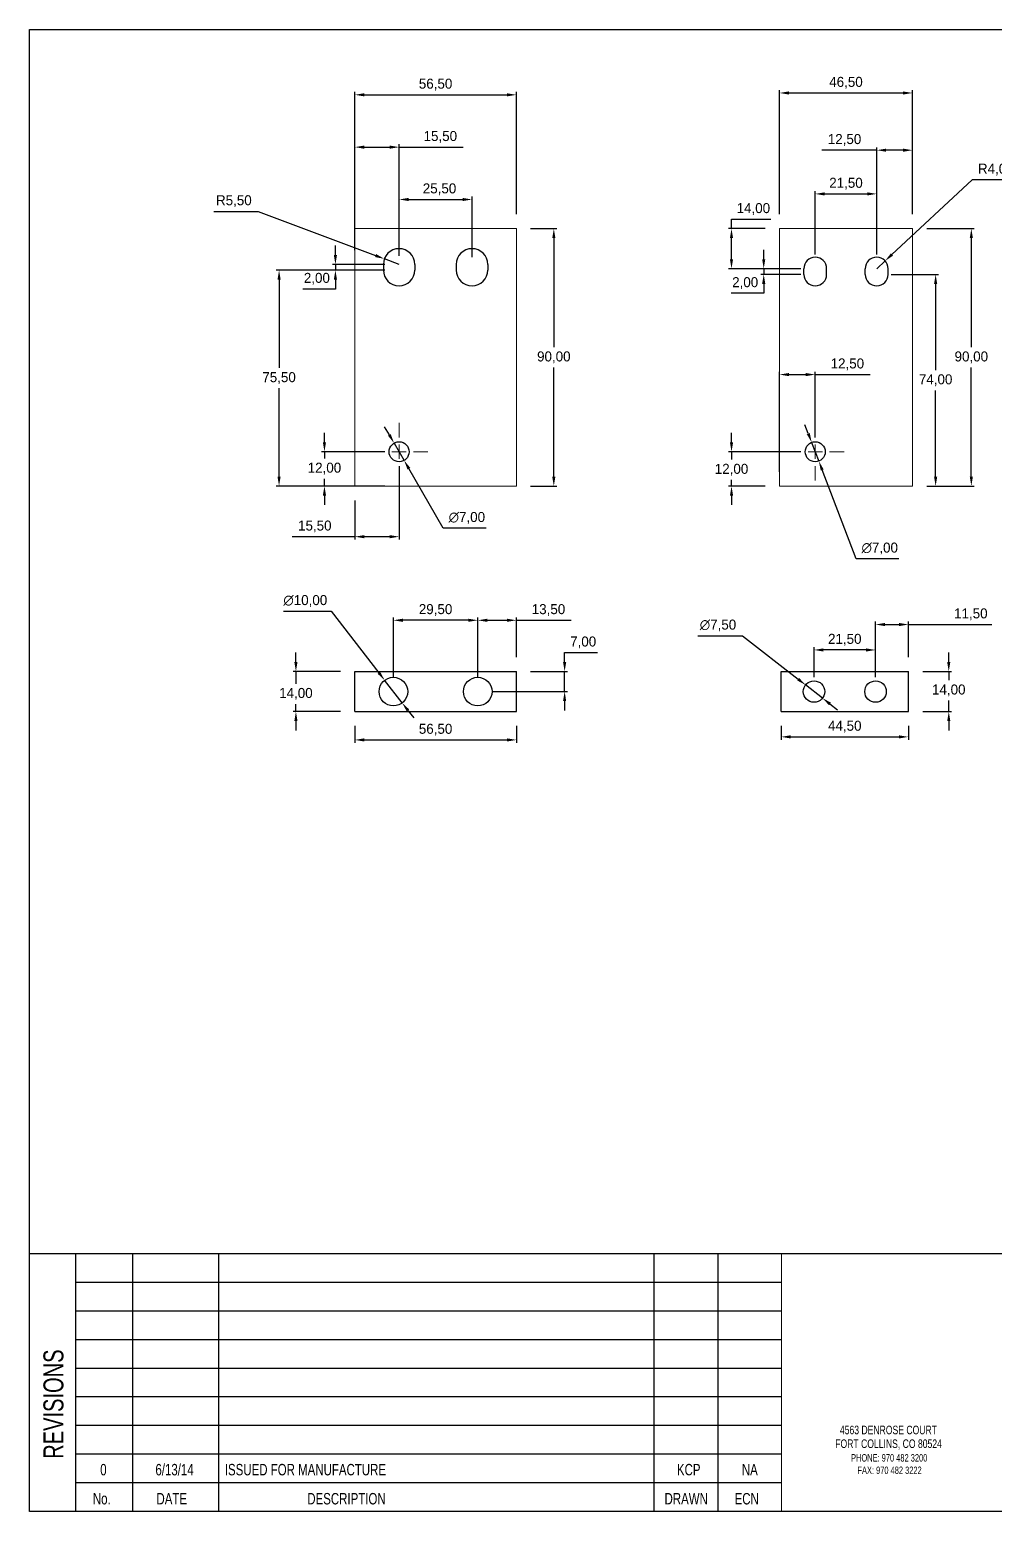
# Model space of a CAD drawing. Header units: millimetres. Extents: x 686 to 6373, y 394 to 4844.
# Drawn here: x 5563 to 5900, y 4326 to 4844 of the extents above; entities that cross this region are included whole.
import ezdxf

# ---------------------------------------------------------------- set-up
doc = ezdxf.new("R2010")
doc.units = ezdxf.units.MM
doc.header["$PDSIZE"] = -1
for name, color, linetype in [('_TRANSLATION', 179, 'Continuous'), ('DEFAULT', 179, 'Continuous'), ('INSIDE', 179, 'Continuous')]:
    doc.layers.add(name, color=color, linetype=linetype)
doc.styles.add('SLDTEXTSTYLE0', font='TXT', dxfattribs={"width": 0.75})
doc.dimstyles.new('ISO-25', dxfattribs={"dimtxt": 2.5, "dimasz": 2.5, "dimexe": 1.25, "dimexo": 0.625, "dimtad": 1, "dimtxsty": 'Standard', "dimcen": 2.5, "dimadec": 0, "dimazin": 0, "dimtfac": 1, "dimtmove": 0, "dimatfit": 3, "dimfxl": 1, "dimarcsym": 0})

# ---------------------------------------------------------------- blocks, each defined once
blk = doc.blocks.new('SW_CENTERMARKSYMBOL_3')
at = {"color": 0, "linetype": 'Continuous', "lineweight": 0}
for p, q in [((0, 5), (0, 10.1)), ((-5, 0), (-10.1, 0)), ((0, 0), (-2.5, 0)), ((0, 0), (0, 2.5)), ((0, 0), (0, -2.5)), ((0, 0), (2.5, 0)), ((5, 0), (10.1, 0)), ((0, -5), (0, -10.1))]:
    blk.add_line(p, q, dxfattribs=at)
blk = doc.blocks.new('*D13')
at = {"color": 0, "lineweight": -2}
for p, q in [((5676.57, 4779.31), (5676.57, 4822.09)), ((5679.87, 4821.09), (5729.76, 4821.09)), ((5733.07, 4779.31), (5733.07, 4822.09))]:
    blk.add_line(p, q, dxfattribs=at)
at = {"color": 0}
for points in [[(5679.87, 4821.64), (5679.87, 4820.54), (5676.57, 4821.09)], [(5729.76, 4821.64), (5729.76, 4820.54), (5733.07, 4821.09)]]:
    blk.add_solid(points, dxfattribs=at)
at = {"layer": 'Defpoints', "color": 0}
for p in [(5733.07, 4821.09), (5676.57, 4774.31), (5733.07, 4774.31)]:
    blk.add_point(p, dxfattribs=at)
at = {"color": 0, "insert": (5704.82, 4824.66), "char_height": 3.5, "attachment_point": 5}
blk.add_mtext('56,50', dxfattribs=at)
blk = doc.blocks.new('*D14')
at = {"color": 0, "lineweight": -2}
for p, q in [((5738.07, 4774.31), (5747.17, 4774.31)), ((5746.17, 4771), (5746.17, 4732.87)), ((5746.17, 4687.61), (5746.17, 4725.74)), ((5738.07, 4684.31), (5747.17, 4684.31))]:
    blk.add_line(p, q, dxfattribs=at)
at = {"color": 0}
for points in [[(5745.62, 4771), (5746.73, 4771), (5746.17, 4774.31)], [(5745.62, 4687.61), (5746.73, 4687.61), (5746.17, 4684.31)]]:
    blk.add_solid(points, dxfattribs=at)
at = {"layer": 'Defpoints', "color": 0}
for p in [(5733.07, 4774.31), (5746.17, 4774.31), (5733.07, 4684.31)]:
    blk.add_point(p, dxfattribs=at)
at = {"color": 0, "insert": (5746.17, 4729.31), "char_height": 3.5, "attachment_point": 5}
blk.add_mtext('90,00', dxfattribs=at)
blk = doc.blocks.new('*D19')
at = {"color": 0, "lineweight": -2}
for p, q in [((5692.07, 4764.81), (5692.07, 4785.5)), ((5695.37, 4784.5), (5714.26, 4784.5)), ((5717.57, 4764.31), (5717.57, 4785.5))]:
    blk.add_line(p, q, dxfattribs=at)
at = {"color": 0}
for points in [[(5695.37, 4785.05), (5695.37, 4783.95), (5692.07, 4784.5)], [(5714.26, 4785.05), (5714.26, 4783.95), (5717.57, 4784.5)]]:
    blk.add_solid(points, dxfattribs=at)
at = {"layer": 'Defpoints', "color": 0}
for p in [(5717.57, 4784.5), (5692.07, 4759.81), (5717.57, 4759.31)]:
    blk.add_point(p, dxfattribs=at)
at = {"color": 0, "insert": (5706.2, 4788.06), "char_height": 3.5, "attachment_point": 5}
blk.add_mtext('25,50', dxfattribs=at)
blk = doc.blocks.new('*D20')
at = {"color": 0, "lineweight": -2}
for p, q in [((5837.6, 4765.31), (5837.6, 4787.45)), ((5840.9, 4786.45), (5855.79, 4786.45)), ((5859.1, 4765.31), (5859.1, 4787.45))]:
    blk.add_line(p, q, dxfattribs=at)
at = {"color": 0}
for points in [[(5840.9, 4787), (5840.9, 4785.9), (5837.6, 4786.45)], [(5855.79, 4787), (5855.79, 4785.9), (5859.1, 4786.45)]]:
    blk.add_solid(points, dxfattribs=at)
at = {"layer": 'Defpoints', "color": 0}
for p in [(5859.1, 4786.45), (5837.6, 4760.31), (5859.1, 4760.31)]:
    blk.add_point(p, dxfattribs=at)
at = {"color": 0, "insert": (5848.35, 4790.01), "char_height": 3.5, "attachment_point": 5}
blk.add_mtext('21,50', dxfattribs=at)
blk = doc.blocks.new('*D21')
at = {"color": 0, "lineweight": -2}
for p, q in [((5876.6, 4774.31), (5893.19, 4774.31)), ((5892.19, 4771), (5892.19, 4732.87)), ((5892.19, 4687.61), (5892.19, 4725.74)), ((5876.6, 4684.31), (5893.19, 4684.31))]:
    blk.add_line(p, q, dxfattribs=at)
at = {"color": 0}
for points in [[(5891.64, 4771), (5892.74, 4771), (5892.19, 4774.31)], [(5891.64, 4687.61), (5892.74, 4687.61), (5892.19, 4684.31)]]:
    blk.add_solid(points, dxfattribs=at)
at = {"layer": 'Defpoints', "color": 0}
for p in [(5871.6, 4774.31), (5871.6, 4684.31), (5892.19, 4684.31)]:
    blk.add_point(p, dxfattribs=at)
at = {"color": 0, "insert": (5892.19, 4729.31), "char_height": 3.5, "attachment_point": 5}
blk.add_mtext('90,00', dxfattribs=at)
blk = doc.blocks.new('*D29')
at = {"color": 0, "lineweight": -2}
for p, q in [((5859.1, 4765.31), (5859.1, 4802.73)), ((5871.6, 4779.31), (5871.6, 4802.73)), ((5859.1, 4801.73), (5839.91, 4801.73)), ((5868.29, 4801.73), (5862.4, 4801.73))]:
    blk.add_line(p, q, dxfattribs=at)
at = {"color": 0}
for points in [[(5862.4, 4802.28), (5862.4, 4801.18), (5859.1, 4801.73)], [(5868.29, 4802.28), (5868.29, 4801.18), (5871.6, 4801.73)]]:
    blk.add_solid(points, dxfattribs=at)
at = {"layer": 'Defpoints', "color": 0}
for p in [(5859.1, 4801.73), (5871.6, 4774.31), (5859.1, 4760.31)]:
    blk.add_point(p, dxfattribs=at)
at = {"color": 0, "insert": (5847.85, 4805.3), "char_height": 3.5, "attachment_point": 5}
blk.add_mtext('12,50', dxfattribs=at)
blk = doc.blocks.new('*D30')
at = {"color": 0, "lineweight": -2}
for p, q in [((5825.1, 4779.31), (5825.1, 4822.73)), ((5871.6, 4779.31), (5871.6, 4822.73)), ((5828.4, 4821.73), (5868.29, 4821.73))]:
    blk.add_line(p, q, dxfattribs=at)
at = {"color": 0}
for points in [[(5828.4, 4822.28), (5828.4, 4821.18), (5825.1, 4821.73)], [(5868.29, 4822.28), (5868.29, 4821.18), (5871.6, 4821.73)]]:
    blk.add_solid(points, dxfattribs=at)
at = {"layer": 'Defpoints', "color": 0}
for p in [(5871.6, 4821.73), (5825.1, 4774.31), (5871.6, 4774.31)]:
    blk.add_point(p, dxfattribs=at)
at = {"color": 0, "insert": (5848.35, 4825.29), "char_height": 3.5, "attachment_point": 5}
blk.add_mtext('46,50', dxfattribs=at)
blk = doc.blocks.new('*D31')
at = {"color": 0, "lineweight": -2}
for p, q in [((5819.58, 4763.61), (5819.58, 4766.91)), ((5832.6, 4760.31), (5818.58, 4760.31)), ((5832.6, 4758.31), (5818.58, 4758.31)), ((5819.58, 4760.31), (5819.58, 4758.31)), ((5819.58, 4751.7), (5808.14, 4751.7)), ((5819.58, 4755), (5819.58, 4751.7))]:
    blk.add_line(p, q, dxfattribs=at)
at = {"color": 0}
for points in [[(5819.03, 4763.61), (5820.14, 4763.61), (5819.58, 4760.31)], [(5819.03, 4755), (5820.14, 4755), (5819.58, 4758.31)]]:
    blk.add_solid(points, dxfattribs=at)
at = {"layer": 'Defpoints', "color": 0}
for p in [(5819.58, 4758.31), (5837.6, 4760.31), (5837.6, 4758.31)]:
    blk.add_point(p, dxfattribs=at)
at = {"color": 0, "insert": (5813.1, 4755.27), "char_height": 3.5, "attachment_point": 5}
blk.add_mtext('2,00', dxfattribs=at)
blk = doc.blocks.new('*D32')
at = {"color": 0, "lineweight": -2}
for p, q in [((5808.31, 4774.31), (5808.31, 4777.61)), ((5808.31, 4777.61), (5822.08, 4777.61)), ((5820.1, 4774.31), (5807.31, 4774.31)), ((5808.31, 4763.61), (5808.31, 4771)), ((5832.6, 4760.31), (5807.31, 4760.31))]:
    blk.add_line(p, q, dxfattribs=at)
at = {"color": 0}
for points in [[(5807.76, 4771), (5808.86, 4771), (5808.31, 4774.31)], [(5807.76, 4763.61), (5808.86, 4763.61), (5808.31, 4760.31)]]:
    blk.add_solid(points, dxfattribs=at)
at = {"layer": 'Defpoints', "color": 0}
for p in [(5808.31, 4774.31), (5825.1, 4774.31), (5837.6, 4760.31)]:
    blk.add_point(p, dxfattribs=at)
at = {"color": 0, "insert": (5815.96, 4781.17), "char_height": 3.5, "attachment_point": 5}
blk.add_mtext('14,00', dxfattribs=at)
blk = doc.blocks.new('*D33')
at = {"color": 0, "lineweight": -2}
for p, q in [((5864.1, 4758.31), (5880.71, 4758.31)), ((5879.71, 4755), (5879.71, 4724.87)), ((5879.71, 4687.61), (5879.71, 4717.74)), ((5876.6, 4684.31), (5880.71, 4684.31))]:
    blk.add_line(p, q, dxfattribs=at)
at = {"color": 0}
for points in [[(5879.16, 4755), (5880.26, 4755), (5879.71, 4758.31)], [(5879.16, 4687.61), (5880.26, 4687.61), (5879.71, 4684.31)]]:
    blk.add_solid(points, dxfattribs=at)
at = {"layer": 'Defpoints', "color": 0}
for p in [(5859.1, 4758.31), (5871.6, 4684.31), (5879.71, 4684.31)]:
    blk.add_point(p, dxfattribs=at)
at = {"color": 0, "insert": (5879.71, 4721.31), "char_height": 3.5, "attachment_point": 5}
blk.add_mtext('74,00', dxfattribs=at)
blk = doc.blocks.new('*D34')
at = {"color": 0, "lineweight": -2}
for p, q in [((5808.32, 4699.61), (5808.32, 4702.91)), ((5832.6, 4696.31), (5807.32, 4696.31)), ((5808.32, 4696.31), (5808.32, 4693.57)), ((5820.1, 4684.31), (5807.32, 4684.31)), ((5808.32, 4684.31), (5808.32, 4686.44)), ((5808.32, 4681), (5808.32, 4677.7))]:
    blk.add_line(p, q, dxfattribs=at)
at = {"color": 0}
for points in [[(5807.77, 4699.61), (5808.87, 4699.61), (5808.32, 4696.31)], [(5807.77, 4681), (5808.87, 4681), (5808.32, 4684.31)]]:
    blk.add_solid(points, dxfattribs=at)
at = {"layer": 'Defpoints', "color": 0}
for p in [(5837.6, 4696.31), (5808.32, 4684.31), (5825.1, 4684.31)]:
    blk.add_point(p, dxfattribs=at)
at = {"color": 0, "insert": (5808.32, 4690.01), "char_height": 3.5, "attachment_point": 5}
blk.add_mtext('12,00', dxfattribs=at)
blk = doc.blocks.new('*D35')
at = {"color": 0, "lineweight": -2}
for p, q in [((5825.1, 4689.31), (5825.1, 4724.29)), ((5837.6, 4701.31), (5837.6, 4724.29)), ((5828.4, 4723.29), (5834.29, 4723.29)), ((5837.6, 4723.29), (5856.78, 4723.29))]:
    blk.add_line(p, q, dxfattribs=at)
at = {"color": 0}
for points in [[(5828.4, 4723.84), (5828.4, 4722.74), (5825.1, 4723.29)], [(5834.29, 4723.84), (5834.29, 4722.74), (5837.6, 4723.29)]]:
    blk.add_solid(points, dxfattribs=at)
at = {"layer": 'Defpoints', "color": 0}
for p in [(5837.6, 4723.29), (5837.6, 4696.31), (5825.1, 4684.31)]:
    blk.add_point(p, dxfattribs=at)
at = {"color": 0, "insert": (5848.84, 4726.86), "char_height": 3.5, "attachment_point": 5}
blk.add_mtext('12,50', dxfattribs=at)
blk = doc.blocks.new('*D36')
at = {"color": 0, "lineweight": -2}
for p, q in [((5676.57, 4766.81), (5676.57, 4803.8)), ((5679.87, 4802.8), (5688.76, 4802.8)), ((5692.07, 4766.81), (5692.07, 4803.8)), ((5692.07, 4802.8), (5714.43, 4802.8))]:
    blk.add_line(p, q, dxfattribs=at)
at = {"color": 0}
for points in [[(5679.87, 4803.35), (5679.87, 4802.24), (5676.57, 4802.8)], [(5688.76, 4803.35), (5688.76, 4802.24), (5692.07, 4802.8)]]:
    blk.add_solid(points, dxfattribs=at)
at = {"layer": 'Defpoints', "color": 0}
for p in [(5676.57, 4802.8), (5676.57, 4761.81), (5692.07, 4761.81)]:
    blk.add_point(p, dxfattribs=at)
at = {"color": 0, "insert": (5706.48, 4806.36), "char_height": 3.5, "attachment_point": 5}
blk.add_mtext('15,50', dxfattribs=at)
blk = doc.blocks.new('*D37')
at = {"color": 0, "lineweight": -2}
for p, q in [((5669.79, 4765.11), (5669.79, 4768.41)), ((5687.07, 4761.81), (5668.79, 4761.81)), ((5669.79, 4761.81), (5669.79, 4759.81)), ((5687.07, 4759.81), (5668.79, 4759.81)), ((5669.79, 4756.5), (5669.79, 4753.2)), ((5669.79, 4753.2), (5658.34, 4753.2))]:
    blk.add_line(p, q, dxfattribs=at)
at = {"color": 0}
for points in [[(5669.24, 4765.11), (5670.34, 4765.11), (5669.79, 4761.81)], [(5669.24, 4756.5), (5670.34, 4756.5), (5669.79, 4759.81)]]:
    blk.add_solid(points, dxfattribs=at)
at = {"layer": 'Defpoints', "color": 0}
for p in [(5692.07, 4761.81), (5669.79, 4759.81), (5692.07, 4759.81)]:
    blk.add_point(p, dxfattribs=at)
at = {"color": 0, "insert": (5663.3, 4756.77), "char_height": 3.5, "attachment_point": 5}
blk.add_mtext('2,00', dxfattribs=at)
blk = doc.blocks.new('*D38')
at = {"color": 0, "lineweight": -2}
for p, q in [((5687.07, 4759.81), (5649.08, 4759.81)), ((5650.08, 4756.5), (5650.08, 4725.62)), ((5650.08, 4687.61), (5650.08, 4718.49)), ((5671.57, 4684.31), (5649.08, 4684.31))]:
    blk.add_line(p, q, dxfattribs=at)
at = {"color": 0}
for points in [[(5649.53, 4756.5), (5650.63, 4756.5), (5650.08, 4759.81)], [(5649.53, 4687.61), (5650.63, 4687.61), (5650.08, 4684.31)]]:
    blk.add_solid(points, dxfattribs=at)
at = {"layer": 'Defpoints', "color": 0}
for p in [(5692.07, 4759.81), (5650.08, 4684.31), (5676.57, 4684.31)]:
    blk.add_point(p, dxfattribs=at)
at = {"color": 0, "insert": (5650.08, 4722.06), "char_height": 3.5, "attachment_point": 5}
blk.add_mtext('75,50', dxfattribs=at)
blk = doc.blocks.new('*D39')
at = {"color": 0, "lineweight": -2}
for p, q in [((5627.27, 4780.34), (5642.79, 4780.34)), ((5642.79, 4780.34), (5683.83, 4764.9)), ((5692.07, 4761.81), (5686.92, 4763.74))]:
    blk.add_line(p, q, dxfattribs=at)
at = {"color": 0}
blk.add_solid([(5684.02, 4765.42), (5683.63, 4764.39), (5686.92, 4763.74)], dxfattribs=at)
at = {"layer": 'Defpoints', "color": 0}
for p in [(5686.92, 4763.74), (5692.07, 4761.81)]:
    blk.add_point(p, dxfattribs=at)
at = {"color": 0, "insert": (5634.27, 4783.91), "char_height": 3.5, "attachment_point": 5}
blk.add_mtext('R5,50', dxfattribs=at)
blk = doc.blocks.new('*D40')
at = {"color": 0, "lineweight": -2}
for p, q in [((5892.51, 4791.39), (5864.44, 4765.28)), ((5907.46, 4791.39), (5892.51, 4791.39)), ((5859.1, 4760.31), (5862.03, 4763.03))]:
    blk.add_line(p, q, dxfattribs=at)
at = {"color": 0}
blk.add_solid([(5864.07, 4765.68), (5864.82, 4764.88), (5862.03, 4763.03)], dxfattribs=at)
at = {"layer": 'Defpoints', "color": 0}
for p in [(5862.03, 4763.03), (5859.1, 4760.31)]:
    blk.add_point(p, dxfattribs=at)
at = {"color": 0, "insert": (5900.75, 4794.95), "char_height": 3.5, "attachment_point": 5}
blk.add_mtext('R4,00', dxfattribs=at)
blk = doc.blocks.new('*D42')
at = {"color": 0, "lineweight": -2}
for p, q in [((5665.95, 4699.61), (5665.95, 4702.91)), ((5687.07, 4696.31), (5664.95, 4696.31)), ((5665.95, 4696.31), (5665.95, 4693.99)), ((5687.07, 4684.31), (5664.95, 4684.31)), ((5665.95, 4684.31), (5665.95, 4686.86)), ((5665.95, 4681), (5665.95, 4677.7))]:
    blk.add_line(p, q, dxfattribs=at)
at = {"color": 0}
for points in [[(5665.4, 4699.61), (5666.5, 4699.61), (5665.95, 4696.31)], [(5665.4, 4681), (5666.5, 4681), (5665.95, 4684.31)]]:
    blk.add_solid(points, dxfattribs=at)
at = {"layer": 'Defpoints', "color": 0}
for p in [(5692.07, 4696.31), (5665.95, 4684.31), (5692.07, 4684.31)]:
    blk.add_point(p, dxfattribs=at)
at = {"color": 0, "insert": (5665.95, 4690.42), "char_height": 3.5, "attachment_point": 5}
blk.add_mtext('12,00', dxfattribs=at)
blk = doc.blocks.new('*D43')
at = {"color": 0, "lineweight": -2}
for p, q in [((5692.07, 4691.31), (5692.07, 4665.62)), ((5676.57, 4679.31), (5676.57, 4665.62)), ((5676.57, 4666.62), (5654.64, 4666.62)), ((5688.76, 4666.62), (5679.87, 4666.62))]:
    blk.add_line(p, q, dxfattribs=at)
at = {"color": 0}
for points in [[(5679.87, 4667.17), (5679.87, 4666.07), (5676.57, 4666.62)], [(5688.76, 4667.17), (5688.76, 4666.07), (5692.07, 4666.62)]]:
    blk.add_solid(points, dxfattribs=at)
at = {"layer": 'Defpoints', "color": 0}
for p in [(5692.07, 4696.31), (5676.57, 4684.31), (5676.57, 4666.62)]:
    blk.add_point(p, dxfattribs=at)
at = {"color": 0, "insert": (5662.58, 4670.19), "char_height": 3.5, "attachment_point": 5}
blk.add_mtext('15,50', dxfattribs=at)
blk = doc.blocks.new('*D44')
at = {"color": 0, "lineweight": -2}
for p, q in [((5688.66, 4702.19), (5687, 4705.05)), ((5690.31, 4699.33), (5693.82, 4693.28)), ((5707.53, 4669.6), (5695.47, 4690.42)), ((5722.47, 4669.6), (5707.53, 4669.6))]:
    blk.add_line(p, q, dxfattribs=at)
at = {"color": 0}
for points in [[(5689.13, 4702.47), (5688.18, 4701.92), (5690.31, 4699.33)], [(5695.95, 4690.69), (5695, 4690.14), (5693.82, 4693.28)]]:
    blk.add_solid(points, dxfattribs=at)
at = {"layer": 'Defpoints', "color": 0}
for p in [(5690.31, 4699.33), (5693.82, 4693.28)]:
    blk.add_point(p, dxfattribs=at)
at = {"color": 0, "insert": (5715.76, 4673.17), "char_height": 3.5, "attachment_point": 5}
blk.add_mtext('∅7,00', dxfattribs=at)
blk = doc.blocks.new('*D45')
at = {"color": 0, "lineweight": -2}
for p, q in [((5835.16, 4702.66), (5833.98, 4705.74)), ((5836.34, 4699.57), (5838.85, 4693.04)), ((5851.93, 4658.91), (5840.03, 4689.95)), ((5866.87, 4658.91), (5851.93, 4658.91))]:
    blk.add_line(p, q, dxfattribs=at)
at = {"color": 0}
for points in [[(5835.68, 4702.85), (5834.65, 4702.46), (5836.34, 4699.57)], [(5840.54, 4690.15), (5839.52, 4689.76), (5838.85, 4693.04)]]:
    blk.add_solid(points, dxfattribs=at)
at = {"layer": 'Defpoints', "color": 0}
for p in [(5836.34, 4699.57), (5838.85, 4693.04)]:
    blk.add_point(p, dxfattribs=at)
at = {"color": 0, "insert": (5860.16, 4662.48), "char_height": 3.5, "attachment_point": 5}
blk.add_mtext('∅7,00', dxfattribs=at)
blk = doc.blocks.new('*D47')
at = {"color": 0, "lineweight": -2}
for p, q in [((5651.67, 4640.56), (5668.36, 4640.56)), ((5668.36, 4640.56), (5684.99, 4619.05)), ((5693.12, 4608.52), (5687.01, 4616.43)), ((5695.14, 4605.91), (5697.16, 4603.29))]:
    blk.add_line(p, q, dxfattribs=at)
at = {"color": 0}
for points in [[(5685.42, 4619.38), (5684.55, 4618.71), (5687.01, 4616.43)], [(5695.58, 4606.24), (5694.71, 4605.57), (5693.12, 4608.52)]]:
    blk.add_solid(points, dxfattribs=at)
at = {"layer": 'Defpoints', "color": 0}
for p in [(5687.01, 4616.43), (5693.12, 4608.52)]:
    blk.add_point(p, dxfattribs=at)
at = {"color": 0, "insert": (5659.26, 4644.13), "char_height": 3.5, "attachment_point": 5}
blk.add_mtext('∅10,00', dxfattribs=at)
blk = doc.blocks.new('*D48')
at = {"color": 0, "lineweight": -2}
for p, q in [((5796.59, 4631.99), (5812.11, 4631.99)), ((5812.11, 4631.99), (5831.62, 4616.81)), ((5840.14, 4610.17), (5834.22, 4614.78)), ((5842.75, 4608.15), (5845.35, 4606.12))]:
    blk.add_line(p, q, dxfattribs=at)
at = {"color": 0}
for points in [[(5831.96, 4617.24), (5831.28, 4616.37), (5834.22, 4614.78)], [(5843.09, 4608.58), (5842.41, 4607.71), (5840.14, 4610.17)]]:
    blk.add_solid(points, dxfattribs=at)
at = {"layer": 'Defpoints', "color": 0}
for p in [(5834.22, 4614.78), (5840.14, 4610.17)]:
    blk.add_point(p, dxfattribs=at)
at = {"color": 0, "insert": (5803.59, 4635.56), "char_height": 3.5, "attachment_point": 5}
blk.add_mtext('∅7,50', dxfattribs=at)
blk = doc.blocks.new('*D49')
at = {"color": 0, "lineweight": -2}
for p, q in [((5655.97, 4622.78), (5655.97, 4626.08)), ((5671.57, 4619.48), (5654.97, 4619.48)), ((5655.97, 4619.48), (5655.97, 4615.23)), ((5671.57, 4605.48), (5654.97, 4605.48)), ((5655.97, 4605.48), (5655.97, 4608.09)), ((5655.97, 4602.17), (5655.97, 4598.87))]:
    blk.add_line(p, q, dxfattribs=at)
at = {"color": 0}
for points in [[(5655.42, 4622.78), (5656.52, 4622.78), (5655.97, 4619.48)], [(5655.42, 4602.17), (5656.52, 4602.17), (5655.97, 4605.48)]]:
    blk.add_solid(points, dxfattribs=at)
at = {"layer": 'Defpoints', "color": 0}
for p in [(5676.57, 4619.48), (5655.97, 4605.48), (5676.57, 4605.48)]:
    blk.add_point(p, dxfattribs=at)
at = {"color": 0, "insert": (5655.97, 4611.66), "char_height": 3.5, "attachment_point": 5}
blk.add_mtext('14,00', dxfattribs=at)
blk = doc.blocks.new('*D50')
at = {"color": 0, "lineweight": -2}
for p, q in [((5749.95, 4622.78), (5749.95, 4626.08)), ((5749.95, 4626.08), (5761.4, 4626.08)), ((5738.07, 4619.48), (5750.95, 4619.48)), ((5749.95, 4612.48), (5749.95, 4619.48)), ((5724.57, 4612.48), (5750.95, 4612.48)), ((5749.95, 4609.17), (5749.95, 4605.87))]:
    blk.add_line(p, q, dxfattribs=at)
at = {"color": 0}
for points in [[(5749.4, 4622.78), (5750.5, 4622.78), (5749.95, 4619.48)], [(5749.4, 4609.17), (5750.5, 4609.17), (5749.95, 4612.48)]]:
    blk.add_solid(points, dxfattribs=at)
at = {"layer": 'Defpoints', "color": 0}
for p in [(5733.07, 4619.48), (5749.95, 4619.48), (5719.57, 4612.48)]:
    blk.add_point(p, dxfattribs=at)
at = {"color": 0, "insert": (5756.44, 4629.65), "char_height": 3.5, "attachment_point": 5}
blk.add_mtext('7,00', dxfattribs=at)
blk = doc.blocks.new('*D51')
at = {"color": 0, "lineweight": -2}
for p, q in [((5690.07, 4617.48), (5690.07, 4638.4)), ((5716.26, 4637.4), (5693.37, 4637.4)), ((5719.57, 4617.48), (5719.57, 4638.4))]:
    blk.add_line(p, q, dxfattribs=at)
at = {"color": 0}
for points in [[(5693.37, 4637.95), (5693.37, 4636.85), (5690.07, 4637.4)], [(5716.26, 4637.95), (5716.26, 4636.85), (5719.57, 4637.4)]]:
    blk.add_solid(points, dxfattribs=at)
at = {"layer": 'Defpoints', "color": 0}
for p in [(5690.07, 4637.4), (5690.07, 4612.48), (5719.57, 4612.48)]:
    blk.add_point(p, dxfattribs=at)
at = {"color": 0, "insert": (5704.82, 4640.97), "char_height": 3.5, "attachment_point": 5}
blk.add_mtext('29,50', dxfattribs=at)
blk = doc.blocks.new('*D52')
at = {"color": 0, "lineweight": -2}
for p, q in [((5719.57, 4617.48), (5719.57, 4638.39)), ((5722.87, 4637.39), (5729.76, 4637.39)), ((5733.07, 4624.48), (5733.07, 4638.39)), ((5733.07, 4637.39), (5752.25, 4637.39))]:
    blk.add_line(p, q, dxfattribs=at)
at = {"color": 0}
for points in [[(5722.87, 4637.94), (5722.87, 4636.84), (5719.57, 4637.39)], [(5729.76, 4637.94), (5729.76, 4636.84), (5733.07, 4637.39)]]:
    blk.add_solid(points, dxfattribs=at)
at = {"layer": 'Defpoints', "color": 0}
for p in [(5733.07, 4637.39), (5733.07, 4619.48), (5719.57, 4612.48)]:
    blk.add_point(p, dxfattribs=at)
at = {"color": 0, "insert": (5744.31, 4640.96), "char_height": 3.5, "attachment_point": 5}
blk.add_mtext('13,50', dxfattribs=at)
blk = doc.blocks.new('*D53')
at = {"color": 0, "lineweight": -2}
for p, q in [((5676.57, 4600.48), (5676.57, 4594.57)), ((5733.07, 4600.48), (5733.07, 4594.57)), ((5679.87, 4595.57), (5729.76, 4595.57))]:
    blk.add_line(p, q, dxfattribs=at)
at = {"color": 0}
for points in [[(5679.87, 4596.12), (5679.87, 4595.02), (5676.57, 4595.57)], [(5729.76, 4596.12), (5729.76, 4595.02), (5733.07, 4595.57)]]:
    blk.add_solid(points, dxfattribs=at)
at = {"layer": 'Defpoints', "color": 0}
for p in [(5676.57, 4605.48), (5733.07, 4605.48), (5733.07, 4595.57)]:
    blk.add_point(p, dxfattribs=at)
at = {"color": 0, "insert": (5704.82, 4599.13), "char_height": 3.5, "attachment_point": 5}
blk.add_mtext('56,50', dxfattribs=at)
blk = doc.blocks.new('*D54')
at = {"color": 0, "lineweight": -2}
for p, q in [((5825.68, 4600.48), (5825.68, 4595.63)), ((5870.18, 4600.48), (5870.18, 4595.63)), ((5828.98, 4596.63), (5866.88, 4596.63))]:
    blk.add_line(p, q, dxfattribs=at)
at = {"color": 0}
for points in [[(5828.98, 4597.18), (5828.98, 4596.08), (5825.68, 4596.63)], [(5866.88, 4597.18), (5866.88, 4596.08), (5870.18, 4596.63)]]:
    blk.add_solid(points, dxfattribs=at)
at = {"layer": 'Defpoints', "color": 0}
for p in [(5825.68, 4605.48), (5870.18, 4605.48), (5870.18, 4596.63)]:
    blk.add_point(p, dxfattribs=at)
at = {"color": 0, "insert": (5847.93, 4600.2), "char_height": 3.5, "attachment_point": 5}
blk.add_mtext('44,50', dxfattribs=at)
blk = doc.blocks.new('*D55')
at = {"color": 0, "lineweight": -2}
for p, q in [((5837.18, 4617.48), (5837.18, 4628.02)), ((5855.38, 4627.02), (5840.48, 4627.02)), ((5858.68, 4617.48), (5858.68, 4628.02))]:
    blk.add_line(p, q, dxfattribs=at)
at = {"color": 0}
for points in [[(5840.48, 4627.57), (5840.48, 4626.46), (5837.18, 4627.02)], [(5855.38, 4627.57), (5855.38, 4626.46), (5858.68, 4627.02)]]:
    blk.add_solid(points, dxfattribs=at)
at = {"layer": 'Defpoints', "color": 0}
for p in [(5837.18, 4627.02), (5837.18, 4612.48), (5858.68, 4612.48)]:
    blk.add_point(p, dxfattribs=at)
at = {"color": 0, "insert": (5847.93, 4630.58), "char_height": 3.5, "attachment_point": 5}
blk.add_mtext('21,50', dxfattribs=at)
blk = doc.blocks.new('*D56')
at = {"color": 0, "lineweight": -2}
for p, q in [((5858.68, 4617.48), (5858.68, 4636.91)), ((5870.18, 4624.48), (5870.18, 4636.91)), ((5861.98, 4635.91), (5866.88, 4635.91)), ((5870.18, 4635.91), (5899.38, 4635.91))]:
    blk.add_line(p, q, dxfattribs=at)
at = {"color": 0}
for points in [[(5861.98, 4636.46), (5861.98, 4635.36), (5858.68, 4635.91)], [(5866.88, 4636.46), (5866.88, 4635.36), (5870.18, 4635.91)]]:
    blk.add_solid(points, dxfattribs=at)
at = {"layer": 'Defpoints', "color": 0}
for p in [(5858.68, 4635.91), (5870.18, 4619.48), (5858.68, 4612.48)]:
    blk.add_point(p, dxfattribs=at)
at = {"color": 0, "insert": (5892.02, 4639.48), "char_height": 3.5, "attachment_point": 5}
blk.add_mtext('11,50', dxfattribs=at)
blk = doc.blocks.new('*D57')
at = {"color": 0, "lineweight": -2}
for p, q in [((5884.3, 4622.78), (5884.3, 4626.08)), ((5875.18, 4619.48), (5885.3, 4619.48)), ((5884.3, 4619.48), (5884.3, 4616.43)), ((5875.18, 4605.48), (5885.3, 4605.48)), ((5884.3, 4605.48), (5884.3, 4609.3)), ((5884.3, 4602.17), (5884.3, 4598.87))]:
    blk.add_line(p, q, dxfattribs=at)
at = {"color": 0}
for points in [[(5883.75, 4622.78), (5884.85, 4622.78), (5884.3, 4619.48)], [(5883.75, 4602.17), (5884.85, 4602.17), (5884.3, 4605.48)]]:
    blk.add_solid(points, dxfattribs=at)
at = {"layer": 'Defpoints', "color": 0}
for p in [(5870.18, 4619.48), (5870.18, 4605.48), (5884.3, 4605.48)]:
    blk.add_point(p, dxfattribs=at)
at = {"color": 0, "insert": (5884.3, 4612.87), "char_height": 3.5, "attachment_point": 5}
blk.add_mtext('14,00', dxfattribs=at)

msp = doc.modelspace()

# ---------------------------------------------------------------- linework, layer by layer
at = {"color": 179, "linetype": 'Continuous', "lineweight": 30}
for p, q in [((5562.841, 4843.879), (6372.841, 4843.879)), ((5562.841, 4325.879), (5562.841, 4843.879)), ((6372.841, 4415.879), (5562.841, 4415.879)), ((6372.841, 4325.879), (5562.841, 4325.879))]:
    msp.add_line(p, q, dxfattribs=at)
at = {"color": 7, "linetype": 'Continuous', "lineweight": 15}
for p, q in [((5676.565, 4684.305), (5676.565, 4774.305)), ((5733.065, 4774.305), (5676.565, 4774.305)), ((5733.065, 4684.305), (5733.065, 4774.305)), ((5871.596, 4774.305), (5825.096, 4774.305)), ((5825.096, 4684.305), (5825.096, 4774.305)), ((5871.596, 4684.305), (5871.596, 4774.305)), ((5733.065, 4684.305), (5676.565, 4684.305)), ((5871.596, 4684.305), (5825.096, 4684.305))]:
    msp.add_line(p, q, dxfattribs=at)
for p, q in [((5686.565, 4761.805), (5686.565, 4759.805)), ((5697.565, 4761.805), (5697.565, 4759.805)), ((5712.065, 4761.805), (5712.065, 4759.805)), ((5723.065, 4761.805), (5723.065, 4759.805)), ((5833.596, 4758.305), (5833.596, 4760.305)), ((5841.596, 4758.305), (5841.596, 4760.305)), ((5855.096, 4758.305), (5855.096, 4760.305)), ((5863.096, 4758.305), (5863.096, 4760.305)), ((5676.565, 4605.477), (5676.565, 4619.477)), ((5676.565, 4619.477), (5733.065, 4619.477)), ((5733.065, 4605.477), (5733.065, 4619.477)), ((5825.682, 4605.477), (5825.682, 4619.477)), ((5825.682, 4619.477), (5870.182, 4619.477)), ((5870.182, 4605.477), (5870.182, 4619.477)), ((5676.565, 4605.477), (5733.065, 4605.477)), ((5825.682, 4605.477), (5870.182, 4605.477))]:
    msp.add_line(p, q)
for centre, radius in [((5692.065, 4696.305), 3.5), ((5837.596, 4696.305), 3.5), ((5690.065, 4612.477), 5), ((5719.565, 4612.477), 5), ((5837.182, 4612.477), 3.75), ((5858.682, 4612.477), 3.75)]:
    msp.add_circle(centre, radius)
for centre, radius, start, end in [((5692.065, 4761.805), 5.5, 0, 180), ((5717.565, 4761.805), 5.5, 0, 180), ((5837.596, 4760.305), 4, 0, 180), ((5859.096, 4760.305), 4, 0, 180), ((5692.065, 4759.805), 5.5, 180, 0), ((5717.565, 4759.805), 5.5, 180, 0), ((5837.596, 4758.305), 4, 180, 0), ((5859.096, 4758.305), 4, 180, 0)]:
    msp.add_arc(centre, radius, start, end)
at = {"layer": '_TRANSLATION', "color": 179, "linetype": 'Continuous'}
msp.add_line((5825.841, 4355.879), (5578.841, 4355.879), dxfattribs=at)
at = {"layer": 'INSIDE', "color": 179, "linetype": 'Continuous'}
for p, q in [((5578.841, 4415.879), (5578.841, 4325.879)), ((5598.841, 4415.879), (5598.841, 4325.879)), ((5628.841, 4415.879), (5628.841, 4325.879)), ((5781.171, 4415.879), (5781.171, 4325.879)), ((5803.505, 4415.879), (5803.505, 4325.879)), ((5825.841, 4405.879), (5578.841, 4405.879)), ((5825.841, 4395.879), (5578.841, 4395.879)), ((5825.841, 4385.879), (5578.841, 4385.879)), ((5825.841, 4375.879), (5578.841, 4375.879)), ((5825.841, 4365.879), (5578.841, 4365.879)), ((5825.841, 4345.879), (5578.841, 4345.879)), ((5825.841, 4335.879), (5578.841, 4335.879))]:
    msp.add_line(p, q, dxfattribs=at)
at = {"layer": 'INSIDE', "color": 179, "linetype": 'Continuous', "lineweight": 15}
msp.add_line((5825.841, 4415.879), (5825.841, 4325.879), dxfattribs=at)

# ---------------------------------------------------------------- block references
at = {"color": 7, "linetype": 'Continuous', "lineweight": 0, "rotation": 270}
for p in [(5692.065, 4696.305), (5837.596, 4696.305)]:
    msp.add_blockref('SW_CENTERMARKSYMBOL_3', p, dxfattribs=at)

# ---------------------------------------------------------------- texts
at = {"color": 179, "linetype": 'Continuous', "lineweight": 0, "insert": (5567.667, 4344.251), "char_height": 7, "attachment_point": 1, "rotation": 90, "style": 'SLDTEXTSTYLE0'}
msp.add_mtext('REVISIONS', dxfattribs=at)
at = {"color": 179, "linetype": 'Continuous', "lineweight": 0, "style": 'SLDTEXTSTYLE0'}
for s, insert, char_height, attachment_point in [('4563 DENROSE COURT', (5863.201, 4355.834), 3, 2), ('FORT COLLINS, CO 80524', (5863.245, 4351.033), 3, 2), ('6/13/14', (5613.527, 4342.464), 4, 2), ('ISSUED FOR MANUFACTURE', (5631.107, 4342.464), 4, 1), ('PHONE: 970 482 3200', (5863.464, 4345.887), 2.6, 2), ('FAX: 970 482 3222', (5863.593, 4341.541), 2.6, 2), ('No.', (5584.958, 4332.302), 4, 1), ('DATE', (5607.205, 4332.302), 4, 1), ('DESCRIPTION', (5659.949, 4332.302), 4, 1), ('DRAWN', (5792.471, 4332.302), 4, 2), ('ECN', (5809.404, 4332.302), 4, 1)]:
    msp.add_mtext(s, dxfattribs=dict(at, insert=insert, char_height=char_height, attachment_point=attachment_point))
at = {"layer": 'DEFAULT', "char_height": 4, "attachment_point": 2, "style": 'SLDTEXTSTYLE0'}
for s, insert in [('0', (5588.652, 4342.464)), ('KCP', (5793.353, 4342.464)), ('NA', (5814.713, 4342.464))]:
    msp.add_mtext(s, dxfattribs=dict(at, insert=insert))

# ---------------------------------------------------------------- dimensions: what is measured, and where the dimension line sits
for base, p1, p2, picture, middle in [((5733.065, 4821.093), (5676.565, 4774.305), (5733.065, 4774.305), '*D13', (5704.815, 4821.093)), ((5676.565, 4802.795), (5692.065, 4761.805), (5676.565, 4761.805), '*D36', (5706.484, 4802.795)), ((5717.565, 4784.497), (5692.065, 4759.805), (5717.565, 4759.305), '*D19', (5706.198, 4784.497)), ((5676.565, 4666.62), (5692.065, 4696.305), (5676.565, 4684.305), '*D43', (5662.58, 4666.62)), ((5690.065, 4637.403), (5719.565, 4612.477), (5690.065, 4612.477), '*D51', (5704.815, 4637.403)), ((5858.682, 4635.914), (5870.182, 4619.477), (5858.682, 4612.477), '*D56', (5892.023, 4635.914)), ((5733.065, 4595.566), (5676.565, 4605.477), (5733.065, 4605.477), '*D53', (5704.815, 4595.566))]:
    dim = msp.add_linear_dim(base=base, p1=p1, p2=p2, dimstyle='ISO-25', override={"dimtxt": 3.5, "dimasz": 3.302, "dimexe": 1, "dimexo": 5, "dimgap": 1.524, "dimtih": 1, "dimtoh": 1, "dimzin": 0, "dimadec": 2, "dimtzin": 0})
    dim.commit()
    dim.dimension.update_dxf_attribs({"geometry": picture, "text_midpoint": middle, "dimtype": 160})
for base, p1, p2, picture, middle in [((5871.596, 4821.726), (5825.096, 4774.305), (5871.596, 4774.305), '*D30', (5848.346, 4825.292)), ((5859.096, 4801.73), (5871.596, 4774.305), (5859.096, 4760.305), '*D29', (5847.854, 4805.295)), ((5859.096, 4786.446), (5837.596, 4760.305), (5859.096, 4760.305), '*D20', (5848.346, 4790.012)), ((5837.596, 4723.29), (5825.096, 4684.305), (5837.596, 4696.305), '*D35', (5848.839, 4726.855)), ((5733.065, 4637.393), (5719.565, 4612.477), (5733.065, 4619.477), '*D52', (5744.308, 4640.959)), ((5837.182, 4627.015), (5858.682, 4612.477), (5837.182, 4612.477), '*D55', (5847.932, 4630.581)), ((5870.182, 4596.63), (5825.682, 4605.477), (5870.182, 4605.477), '*D54', (5847.932, 4600.195))]:
    dim = msp.add_linear_dim(base=base, p1=p1, p2=p2, dimstyle='ISO-25', override={"dimtxt": 3.5, "dimasz": 3.302, "dimexe": 1, "dimexo": 5, "dimgap": 1.524, "dimtih": 1, "dimtoh": 1, "dimzin": 0, "dimadec": 2, "dimtzin": 0})
    dim.commit()
    dim.dimension.update_dxf_attribs({"geometry": picture, "text_midpoint": middle})
for center, mpoint, picture, middle in [((5859.096, 4760.305), (5862.025, 4763.029), '*D40', (5900.747, 4791.386)), ((5692.065, 4761.805), (5686.918, 4763.742), '*D39', (5634.269, 4780.341))]:
    dim = msp.add_radius_dim(center=center, mpoint=mpoint, dimstyle='ISO-25', override={"dimtxt": 3.5, "dimasz": 3.302, "dimexe": 1, "dimexo": 5, "dimgap": 1.524, "dimtih": 1, "dimtoh": 1, "dimzin": 0, "dimadec": 2, "dimtzin": 0})
    dim.commit()
    dim.dimension.update_dxf_attribs({"geometry": picture, "text_midpoint": middle, "dimtype": 164})
for base, p1, p2, picture, middle in [((5808.308, 4774.305), (5837.596, 4760.305), (5825.096, 4774.305), '*D32', (5815.957, 4781.173)), ((5892.192, 4684.305), (5871.596, 4774.305), (5871.596, 4684.305), '*D21', (5892.192, 4729.305)), ((5819.585, 4758.305), (5837.596, 4760.305), (5837.596, 4758.305), '*D31', (5813.102, 4755.267)), ((5879.711, 4684.305), (5859.096, 4758.305), (5871.596, 4684.305), '*D33', (5879.711, 4721.305)), ((5749.954, 4619.477), (5719.565, 4612.477), (5733.065, 4619.477), '*D50', (5756.437, 4629.646))]:
    dim = msp.add_linear_dim(base=base, p1=p1, p2=p2, angle=90, dimstyle='ISO-25', override={"dimtxt": 3.5, "dimasz": 3.302, "dimexe": 1, "dimexo": 5, "dimgap": 1.524, "dimtih": 1, "dimtoh": 1, "dimzin": 0, "dimadec": 2, "dimtzin": 0})
    dim.commit()
    dim.dimension.update_dxf_attribs({"geometry": picture, "text_midpoint": middle})
for base, p1, p2, picture, middle in [((5746.175, 4774.305), (5733.065, 4684.305), (5733.065, 4774.305), '*D14', (5746.175, 4729.305)), ((5669.785, 4759.805), (5692.065, 4761.805), (5692.065, 4759.805), '*D37', (5663.303, 4753.201)), ((5650.084, 4684.305), (5692.065, 4759.805), (5676.565, 4684.305), '*D38', (5650.084, 4722.055)), ((5665.945, 4684.305), (5692.065, 4696.305), (5692.065, 4684.305), '*D42', (5665.945, 4690.425)), ((5808.32, 4684.305), (5837.596, 4696.305), (5825.096, 4684.305), '*D34', (5808.32, 4690.008)), ((5655.971, 4605.477), (5676.565, 4619.477), (5676.565, 4605.477), '*D49', (5655.971, 4611.661)), ((5884.3, 4605.477), (5870.182, 4619.477), (5870.182, 4605.477), '*D57', (5884.3, 4612.867))]:
    dim = msp.add_linear_dim(base=base, p1=p1, p2=p2, angle=90, dimstyle='ISO-25', override={"dimtxt": 3.5, "dimasz": 3.302, "dimexe": 1, "dimexo": 5, "dimgap": 1.524, "dimtih": 1, "dimtoh": 1, "dimzin": 0, "dimadec": 2, "dimtzin": 0})
    dim.commit()
    dim.dimension.update_dxf_attribs({"geometry": picture, "text_midpoint": middle, "dimtype": 160})
for p1, p2, override, picture, middle in [((5690.312, 4699.334), (5693.819, 4693.276), {"dimtxt": 3.5, "dimasz": 3.302, "dimexe": 1, "dimexo": 1, "dimgap": 1.524, "dimtih": 1, "dimtoh": 1, "dimzin": 0, "dimadec": 2, "dimtzin": 0}, '*D44', (5715.76, 4669.602)), ((5836.344, 4699.574), (5838.849, 4693.037), {"dimtxt": 3.5, "dimasz": 3.302, "dimexe": 1, "dimexo": 5, "dimgap": 1.524, "dimtih": 1, "dimtoh": 1, "dimzin": 0, "dimadec": 2, "dimtzin": 0}, '*D45', (5860.161, 4658.909)), ((5693.122, 4608.52), (5687.008, 4616.433), {"dimtxt": 3.5, "dimasz": 3.302, "dimexe": 1, "dimexo": 1, "dimgap": 1.524, "dimtih": 1, "dimtoh": 1, "dimzin": 0, "dimadec": 2, "dimtzin": 0}, '*D47', (5659.258, 4640.562)), ((5840.142, 4610.173), (5834.223, 4614.78), {"dimtxt": 3.5, "dimasz": 3.302, "dimexe": 1, "dimexo": 5, "dimgap": 1.524, "dimtih": 1, "dimtoh": 1, "dimzin": 0, "dimadec": 2, "dimtzin": 0}, '*D48', (5803.586, 4631.991))]:
    dim = msp.add_diameter_dim_2p(p1=p1, p2=p2, dimstyle='ISO-25', override=override)
    dim.commit()
    dim.dimension.update_dxf_attribs({"geometry": picture, "text_midpoint": middle, "dimtype": 163})

doc.saveas('drawing.dxf')
